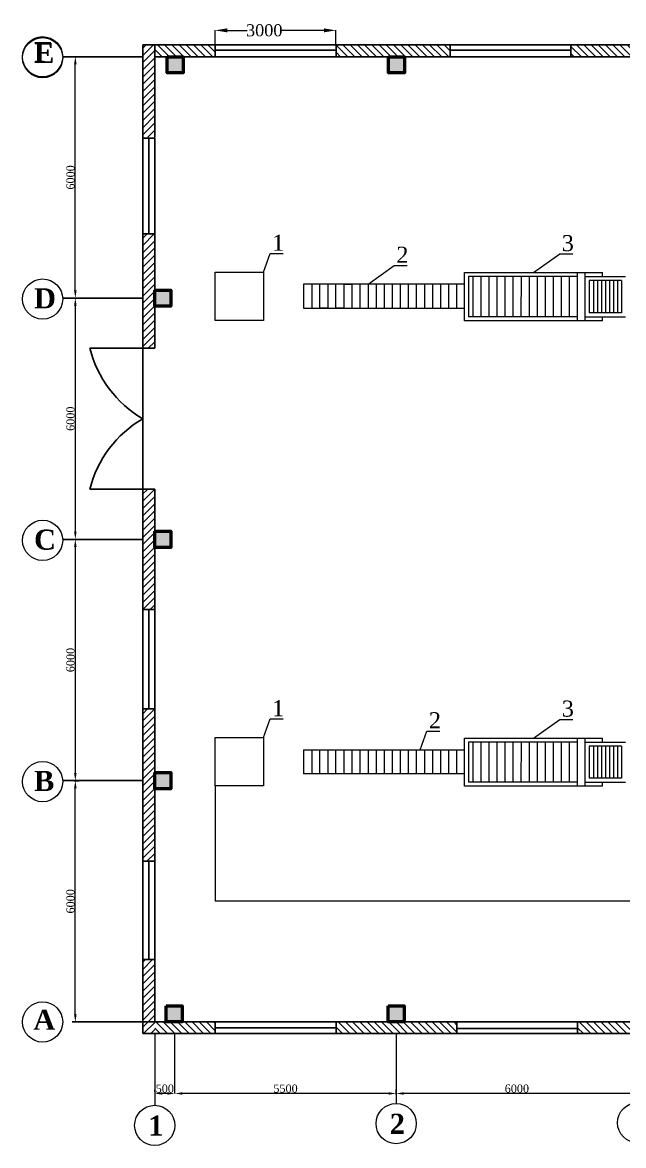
# Model space of a CAD drawing. Header units: inches. Extents: x -4475333 to 345677417, y -211198149 to 2125895.
# Drawn here: x -1902522 to -1887585, y 1335810 to 1363734 of the extents above; entities that cross this region are included whole.
import ezdxf

# ---------------------------------------------------------------- set-up
doc = ezdxf.new("R2010")
doc.units = ezdxf.units.IN
doc.header["$LTSCALE"] = 150
doc.header["$MEASUREMENT"] = 0
for name, color, linetype, lineweight in [('1. N thuong', 255, 'Continuous', 0), ('chuthichso', 8, 'Continuous', 0), ('cot', 2, 'Continuous', 50), ('KHUNG BVE', 7, 'Continuous', 0), ('NHA XUONG', 80, 'Continuous', 50)]:
    doc.layers.add(name, color=color, linetype=linetype, lineweight=lineweight)
for name, color, linetype in [('12132', 7, 'Continuous'), ('132132', 7, 'Continuous'), ('BUOC COT', 7, 'Continuous'), ('MATCAT', 132, 'Continuous')]:
    doc.layers.add(name, color=color, linetype=linetype)
doc.styles.add('1', font='times.ttf')
doc.styles.add('CHU DAM', font='arialbd.ttf', dxfattribs={"height": 200})
doc.styles.add('KICHTHUOC', font='times.ttf')
doc.styles.get("Standard").update_dxf_attribs({"font": 'times.ttf', "height": 100})
doc.dimstyles.new('75', dxfattribs={"dimtxt": 200, "dimasz": 188, "dimexe": 94, "dimexo": 47, "dimgap": 20, "dimtad": 1, "dimtoh": 1, "dimdec": 0, "dimtxsty": '1', "dimcen": 2.5, "dimclrt": 256, "dimadec": 0, "dimazin": 0, "dimtfac": 1, "dimtdec": 0, "dimtix": 1, "dimtmove": 0, "dimatfit": 2, "dimfxl": 1, "dimlwd": 9, "dimlwe": 9, "dimarcsym": 0})
doc.dimstyles.new('KICH THUOC HANG', dxfattribs={"dimtxt": 300, "dimasz": 300, "dimexe": 1.25, "dimexo": 0.625, "dimtad": 0, "dimtoh": 1, "dimdec": 0, "dimtxsty": 'KICHTHUOC', "dimcen": 2.5, "dimclrd": 256, "dimclre": 256, "dimclrt": 256, "dimadec": 0, "dimazin": 0, "dimtfac": 1, "dimtdec": 0, "dimtmove": 0, "dimatfit": 3, "dimldrblk": 'OBLIQUE', "dimfxl": 1, "dimlwd": 13, "dimlwe": 13, "dimarcsym": 1})

# ---------------------------------------------------------------- blocks, each defined once
blk = doc.blocks.new('*D162')
at = {"layer": '132132', "color": 0, "lineweight": 9, "ltscale": 3, "transparency": 16777216}
for p, q in [((-1901162, 1344882), (-1901115, 1344882)), ((-1901209, 1339070), (-1901209, 1344694)), ((-1901241, 1338882), (-1901115, 1338882))]:
    blk.add_line(p, q, dxfattribs=at)
at = {"layer": '132132', "color": 0, "lineweight": 0, "ltscale": 3, "transparency": 16777216}
for points in [[(-1901240, 1344694), (-1901177, 1344694), (-1901209, 1344882)], [(-1901240, 1339070), (-1901177, 1339070), (-1901209, 1338882)]]:
    blk.add_solid(points, dxfattribs=at)
at = {"layer": 'Defpoints', "color": 0, "lineweight": 0, "ltscale": 3, "transparency": 16777216}
for p in [(-1901209, 1344882), (-1901209, 1344882), (-1901288, 1338882)]:
    blk.add_point(p, dxfattribs=at)
at = {"layer": '132132', "lineweight": 9, "ltscale": 3, "transparency": 16777216, "insert": (-1901330, 1341882), "char_height": 200, "attachment_point": 5, "rotation": 90, "style": '1'}
blk.add_mtext('6000', dxfattribs=at)
blk = doc.blocks.new('*D165')
at = {"layer": '132132', "color": 0, "lineweight": 9, "ltscale": 3, "transparency": 16777216}
for p, q in [((-1893235, 1337152), (-1893235, 1337199)), ((-1887423, 1337105), (-1893047, 1337105)), ((-1887235, 1337152), (-1887235, 1337199))]:
    blk.add_line(p, q, dxfattribs=at)
at = {"layer": '132132', "color": 0, "lineweight": 0, "ltscale": 3, "transparency": 16777216}
for points in [[(-1893047, 1337136), (-1893047, 1337073), (-1893235, 1337105)], [(-1887423, 1337136), (-1887423, 1337073), (-1887235, 1337105)]]:
    blk.add_solid(points, dxfattribs=at)
at = {"layer": 'Defpoints', "color": 0, "lineweight": 0, "ltscale": 3, "transparency": 16777216}
for p in [(-1893235, 1337105), (-1893235, 1337105), (-1887235, 1337105)]:
    blk.add_point(p, dxfattribs=at)
at = {"layer": '132132', "lineweight": 9, "ltscale": 3, "transparency": 16777216, "insert": (-1890235, 1337226), "char_height": 200, "attachment_point": 5, "style": '1'}
blk.add_mtext('6000', dxfattribs=at)
blk = doc.blocks.new('*D166')
at = {"layer": '132132', "color": 0, "lineweight": 9, "ltscale": 3, "transparency": 16777216}
for p, q in [((-1899235, 1337152), (-1899235, 1337199)), ((-1898923, 1337105), (-1899047, 1337105)), ((-1898735, 1337152), (-1898735, 1337199))]:
    blk.add_line(p, q, dxfattribs=at)
at = {"layer": '132132', "color": 0, "lineweight": 0, "ltscale": 3, "transparency": 16777216}
for points in [[(-1899047, 1337136), (-1899047, 1337073), (-1899235, 1337105)], [(-1898923, 1337136), (-1898923, 1337073), (-1898735, 1337105)]]:
    blk.add_solid(points, dxfattribs=at)
at = {"layer": 'Defpoints', "color": 0, "lineweight": 0, "ltscale": 3, "transparency": 16777216}
for p in [(-1899235, 1337105), (-1899235, 1337105), (-1898735, 1337105)]:
    blk.add_point(p, dxfattribs=at)
at = {"layer": '132132', "lineweight": 9, "ltscale": 3, "transparency": 16777216, "insert": (-1898985, 1337226), "char_height": 200, "attachment_point": 5, "style": '1'}
blk.add_mtext('500', dxfattribs=at)
blk = doc.blocks.new('*D167')
at = {"layer": '132132', "color": 0, "lineweight": 9, "ltscale": 3, "transparency": 16777216}
for p, q in [((-1898735, 1337152), (-1898735, 1337199)), ((-1893423, 1337105), (-1898547, 1337105)), ((-1893235, 1337152), (-1893235, 1337199))]:
    blk.add_line(p, q, dxfattribs=at)
at = {"layer": '132132', "color": 0, "lineweight": 0, "ltscale": 3, "transparency": 16777216}
for points in [[(-1898547, 1337136), (-1898547, 1337073), (-1898735, 1337105)], [(-1893423, 1337136), (-1893423, 1337073), (-1893235, 1337105)]]:
    blk.add_solid(points, dxfattribs=at)
at = {"layer": 'Defpoints', "color": 0, "lineweight": 0, "ltscale": 3, "transparency": 16777216}
for p in [(-1898735, 1337105), (-1898735, 1337105), (-1893235, 1337105)]:
    blk.add_point(p, dxfattribs=at)
at = {"layer": '132132', "lineweight": 9, "ltscale": 3, "transparency": 16777216, "insert": (-1895985, 1337226), "char_height": 200, "attachment_point": 5, "style": '1'}
blk.add_mtext('5500', dxfattribs=at)
blk = doc.blocks.new('*D170')
at = {"layer": '132132', "color": 0, "lineweight": 9, "ltscale": 3, "transparency": 16777216}
for p, q in [((-1901161, 1350882), (-1901114, 1350882)), ((-1901208, 1345070), (-1901208, 1350694)), ((-1901241, 1344882), (-1901114, 1344882))]:
    blk.add_line(p, q, dxfattribs=at)
at = {"layer": '132132', "color": 0, "lineweight": 0, "ltscale": 3, "transparency": 16777216}
for points in [[(-1901240, 1350694), (-1901177, 1350694), (-1901208, 1350882)], [(-1901240, 1345070), (-1901177, 1345070), (-1901208, 1344882)]]:
    blk.add_solid(points, dxfattribs=at)
at = {"layer": 'Defpoints', "color": 0, "lineweight": 0, "ltscale": 3, "transparency": 16777216}
for p in [(-1901208, 1350882), (-1901208, 1350882), (-1901288, 1344882)]:
    blk.add_point(p, dxfattribs=at)
at = {"layer": '132132', "lineweight": 9, "ltscale": 3, "transparency": 16777216, "insert": (-1901330, 1347882), "char_height": 200, "attachment_point": 5, "rotation": 90, "style": '1'}
blk.add_mtext('6000', dxfattribs=at)
blk = doc.blocks.new('*D171')
at = {"layer": '132132', "color": 0, "lineweight": 9, "ltscale": 3, "transparency": 16777216}
for p, q in [((-1901161, 1356882), (-1901114, 1356882)), ((-1901208, 1351070), (-1901208, 1356694)), ((-1901241, 1350882), (-1901114, 1350882))]:
    blk.add_line(p, q, dxfattribs=at)
at = {"layer": '132132', "color": 0, "lineweight": 0, "ltscale": 3, "transparency": 16777216}
for points in [[(-1901240, 1356694), (-1901177, 1356694), (-1901208, 1356882)], [(-1901240, 1351070), (-1901177, 1351070), (-1901208, 1350882)]]:
    blk.add_solid(points, dxfattribs=at)
at = {"layer": 'Defpoints', "color": 0, "lineweight": 0, "ltscale": 3, "transparency": 16777216}
for p in [(-1901208, 1356882), (-1901208, 1356882), (-1901288, 1350882)]:
    blk.add_point(p, dxfattribs=at)
at = {"layer": '132132', "lineweight": 9, "ltscale": 3, "transparency": 16777216, "insert": (-1901330, 1353882), "char_height": 200, "attachment_point": 5, "rotation": 90, "style": '1'}
blk.add_mtext('6000', dxfattribs=at)
blk = doc.blocks.new('*D172')
at = {"layer": '132132', "color": 0, "lineweight": 9, "ltscale": 3, "transparency": 16777216}
for p, q in [((-1901162, 1362882), (-1901115, 1362882)), ((-1901209, 1357070), (-1901209, 1362694)), ((-1901241, 1356882), (-1901115, 1356882))]:
    blk.add_line(p, q, dxfattribs=at)
at = {"layer": '132132', "color": 0, "lineweight": 0, "ltscale": 3, "transparency": 16777216}
for points in [[(-1901240, 1362694), (-1901177, 1362694), (-1901209, 1362882)], [(-1901240, 1357070), (-1901177, 1357070), (-1901209, 1356882)]]:
    blk.add_solid(points, dxfattribs=at)
at = {"layer": 'Defpoints', "color": 0, "lineweight": 0, "ltscale": 3, "transparency": 16777216}
for p in [(-1901209, 1362882), (-1901209, 1362882), (-1901288, 1356882)]:
    blk.add_point(p, dxfattribs=at)
at = {"layer": '132132', "lineweight": 9, "ltscale": 3, "transparency": 16777216, "insert": (-1901330, 1359882), "char_height": 200, "attachment_point": 5, "rotation": 90, "style": '1'}
blk.add_mtext('6000', dxfattribs=at)
blk = doc.blocks.new('*D178')
at = {"layer": '132132', "lineweight": 13, "transparency": 16777216}
for p, q in [((-1897731, 1363181), (-1897731, 1363539)), ((-1897431, 1363538), (-1896941, 1363538)), ((-1895031, 1363538), (-1896088, 1363538)), ((-1894731, 1363181), (-1894731, 1363539))]:
    blk.add_line(p, q, dxfattribs=at)
at = {"layer": '132132', "lineweight": 0, "transparency": 16777216}
for points in [[(-1897431, 1363588), (-1897431, 1363488), (-1897731, 1363538)], [(-1895031, 1363588), (-1895031, 1363488), (-1894731, 1363538)]]:
    blk.add_solid(points, dxfattribs=at)
at = {"layer": 'Defpoints', "color": 0, "lineweight": 0, "transparency": 16777216}
for p in [(-1894731, 1363538), (-1897731, 1363181), (-1894731, 1363181)]:
    blk.add_point(p, dxfattribs=at)
at = {"layer": '132132', "lineweight": 9, "transparency": 16777216, "insert": (-1896514, 1363538), "char_height": 300, "attachment_point": 5, "style": 'KICHTHUOC'}
blk.add_mtext('3000', dxfattribs=at)
blk = doc.blocks.new('_Oblique')
at = {"color": 0, "linetype": 'ByBlock', "lineweight": -2}
blk.add_line((-0.5, -0.5), (0.5, 0.5), dxfattribs=at)

msp = doc.modelspace()

# ---------------------------------------------------------------- hatches: boundary and pattern name
at = {"layer": '12132', "lineweight": 5}
h = msp.add_hatch(dxfattribs=at)
h.set_pattern_fill('ANSI31', color=3, scale=40, style=0)
h.set_pattern_definition([(45, (-5149791.03, 1302264.45), (-89.802561, 89.802561), [])])
h.paths.add_polyline_path([(-1899234.9, 1362326.8), (-1899234.9, 1363180.5), (-1899530.6, 1363181), (-1899533.5, 1362826.8), (-1899533.5, 1360882.3), (-1899234.9, 1360882.3)])
h = msp.add_hatch(dxfattribs=at)
h.set_pattern_fill('ANSI31', color=3, scale=40, angle=-90, style=0)
h.set_pattern_definition([(315, (-1958859.7, 4589129.8), (89.802561, 89.802561), [])])
h.paths.add_polyline_path([(-1898797.4, 1363180.7), (-1897730.5, 1363180.7), (-1897730.5, 1362882.2), (-1898297.4, 1362882.2), (-1899224, 1362882.2), (-1899224, 1363180.7)])
h = msp.add_hatch(dxfattribs=at)
h.set_pattern_fill('ANSI31', color=3, scale=40, angle=-90, style=0)
h.set_pattern_definition([(315, (-1953350.73, 4589129.8), (89.802561, 89.802561), [])])
h.paths.add_polyline_path([(-1893288.4, 1363180.7), (-1891891.3, 1363180.7), (-1891891.3, 1362882.2), (-1892788.4, 1362882.2), (-1894730.5, 1362882.2), (-1894730.5, 1363181.4)])
h = msp.add_hatch(dxfattribs=at)
h.set_pattern_fill('ANSI31', color=3, scale=40, angle=-90, style=0)
h.set_pattern_definition([(315, (-1947185.52, 4589129.8), (89.802561, 89.802561), [])])
h.paths.add_polyline_path([(-1887123.2, 1363180.7), (-1885726.1, 1363180.7), (-1885726.1, 1362882.2), (-1886623.2, 1362882.2), (-1888891.3, 1362882.2), (-1888891.3, 1363180.7)])
for points in [[(-1898525.7, 1362482.2), (-1898525.7, 1362882.2), (-1898925.7, 1362882.2), (-1898925.7, 1362482.2)], [(-1898525.7, 1362482.2), (-1898525.7, 1362882.2), (-1898925.7, 1362882.2), (-1898925.7, 1362482.2)], [(-1893026.1, 1362482.2), (-1893026.1, 1362882.2), (-1893426.1, 1362882.2), (-1893426.1, 1362482.2)], [(-1893026.1, 1362482.2), (-1893026.1, 1362882.2), (-1893426.1, 1362882.2), (-1893426.1, 1362482.2)], [(-1898834.9, 1356682.3), (-1898834.9, 1357082.3), (-1899234.9, 1357082.3), (-1899234.9, 1356682.3)], [(-1898834.9, 1350682.3), (-1898834.9, 1351082.3), (-1899234.9, 1351082.3), (-1899234.9, 1350682.3)], [(-1898834.9, 1344682.3), (-1898834.9, 1345082.3), (-1899234.9, 1345082.3), (-1899234.9, 1344682.3)], [(-1898553.2, 1338882.5), (-1898553.2, 1339282.5), (-1898953.2, 1339282.5), (-1898953.2, 1338882.5)], [(-1893034.9, 1338882.5), (-1893034.9, 1339282.5), (-1893434.9, 1339282.5), (-1893434.9, 1338882.5)]]:
    msp.add_hatch(color=7, dxfattribs=at).paths.add_polyline_path(points)
h = msp.add_hatch(dxfattribs=at)
h.set_pattern_fill('ANSI31', color=3, scale=40, style=0)
h.set_pattern_definition([(45, (-5149791.03, 1296819.99), (-89.802561, 89.802561), [])])
h.paths.add_polyline_path([(-1899234.9, 1356882.3), (-1899234.9, 1358475.6), (-1899533.5, 1358475.6), (-1899533.5, 1357382.3), (-1899533.5, 1355632.2), (-1899234.9, 1355632.2)])
h = msp.add_hatch(dxfattribs=at)
h.set_pattern_fill('ANSI31', color=3, scale=40, style=0)
h.set_pattern_definition([(45, (-5149791.03, 1290819.99), (-89.802561, 89.802561), [])])
h.paths.add_polyline_path([(-1899234.9, 1350882.3), (-1899234.9, 1352132.2), (-1899547.4, 1352132.2), (-1899533.5, 1351382.3), (-1899533.5, 1349138.8), (-1899234.9, 1349138.8)])
h = msp.add_hatch(dxfattribs=at)
h.set_pattern_fill('ANSI31', color=3, scale=40, style=0)
h.set_pattern_definition([(45, (-5149791.03, 1284819.99), (-89.802561, 89.802561), [])])
h.paths.add_polyline_path([(-1899234.9, 1344882.3), (-1899234.9, 1346665.1), (-1899533.5, 1346665.1), (-1899533.5, 1345382.3), (-1899533.5, 1342878.1), (-1899234.9, 1342878.1)])
h = msp.add_hatch(dxfattribs=at)
h.set_pattern_fill('ANSI31', color=3, scale=40, style=0)
h.set_pattern_definition([(45, (-5149791.03, 1278819.99), (-89.802561, 89.802561), [])])
h.paths.add_polyline_path([(-1899234.9, 1338882.3), (-1899234.9, 1340434.6), (-1899533.5, 1340434.6), (-1899533.5, 1339382.3), (-1899533.5, 1338592.8), (-1899234.9, 1338592.8)])
h = msp.add_hatch(dxfattribs=at)
h.set_pattern_fill('ANSI31', color=3, scale=40, angle=-90, style=0)
h.set_pattern_definition([(315, (-1958859.7, 4589040.3), (89.802561, 89.802561), [])])
h.paths.add_polyline_path([(-1898797.4, 1338592.8), (-1897730.5, 1338593.9), (-1897730.5, 1338881.4), (-1898297.4, 1338882.5), (-1899234.9, 1338882.5), (-1899224, 1338592.8)])
h = msp.add_hatch(dxfattribs=at)
h.set_pattern_fill('ANSI31', color=3, scale=40, angle=-90, style=0)
h.set_pattern_definition([(315, (-1953350.73, 4566329.87), (89.802561, 89.802561), [])])
h.paths.add_polyline_path([(-1893288.4, 1338592.8), (-1891726.1, 1338592.8), (-1891726.1, 1338882.3), (-1892788.4, 1338882.3), (-1894730.5, 1338882.5), (-1894730.5, 1338592.8)])
h = msp.add_hatch(dxfattribs=at)
h.set_pattern_fill('ANSI31', color=3, scale=40, angle=-90, style=0)
h.set_pattern_definition([(315, (-1947185.52, 4566329.87), (89.802561, 89.802561), [])])
h.paths.add_polyline_path([(-1887123.2, 1338592.8), (-1885726.1, 1338592.8), (-1885726.1, 1338882.5), (-1886623.2, 1338882.3), (-1888726.1, 1338882.3), (-1888726.1, 1338592.8)])

# ---------------------------------------------------------------- linework, layer by layer
at = {"color": 3}
for p, q in [((-1899533.6, 1362882.2), (-1899533.6, 1363180.7)), ((-1899533.6, 1363180.7), (-1899533.6, 1363180.7)), ((-1898725.7, 1363180.7), (-1899533.6, 1363180.7)), ((-1899533.6, 1363180.7), (-1885726.1, 1363180.7)), ((-1899533.5, 1363180.8), (-1899533.5, 1361160.1)), ((-1899533.5, 1363180.8), (-1899533.5, 1361382.3)), ((-1899234.9, 1361160.1), (-1899234.9, 1363180.8)), ((-1898916.8, 1363180.7), (-1898725.7, 1363180.7)), ((-1898916.8, 1363180.7), (-1898725.7, 1363180.7)), ((-1885726.1, 1363180.7), (-1898725.7, 1363180.7)), ((-1897730.5, 1362882.2), (-1897730.5, 1363180.7)), ((-1897730.5, 1363180.7), (-1894730.5, 1363180.7)), ((-1894730.5, 1363041.7), (-1897730.5, 1363041.7)), ((-1894730.5, 1363180.7), (-1894730.5, 1362882.2)), ((-1891891.3, 1362882.2), (-1891891.3, 1363180.7)), ((-1891891.3, 1363180.7), (-1888891.3, 1363180.7)), ((-1888891.3, 1363041.7), (-1891891.3, 1363041.7)), ((-1889863.5, 1363180.7), (-1887913.5, 1363180.7)), ((-1888891.3, 1363180.7), (-1888891.3, 1362882.2)), ((-1888726.1, 1363180.7), (-1885726.1, 1363180.7)), ((-1899533.5, 1362789), (-1899533.5, 1361160.1)), ((-1899234.9, 1361382.3), (-1899234.9, 1362882.3)), ((-1899234.9, 1362882.3), (-1899234.9, 1361160.1)), ((-1898725.7, 1362882.2), (-1899234.9, 1362882.2)), ((-1898734.9, 1362882.2), (-1899234.9, 1362882.2)), ((-1899234.9, 1362789), (-1899234.9, 1361160.1)), ((-1898753.2, 1362882.2), (-1898953.3, 1362882.2)), ((-1898944.3, 1362882.2), (-1897805.8, 1362882.2)), ((-1898944.3, 1362882.2), (-1897805.8, 1362882.2)), ((-1898726.1, 1362882.2), (-1897805.8, 1362882.2)), ((-1898535.1, 1362882.2), (-1898335.1, 1362882.2)), ((-1894805.8, 1362882.2), (-1897805.8, 1362882.2)), ((-1894730.5, 1362882.2), (-1897730.5, 1362882.2)), ((-1894805.8, 1362882.2), (-1887226.1, 1362882.2)), ((-1894805.8, 1362882.2), (-1887226.1, 1362882.2)), ((-1894805.8, 1362882.2), (-1893226.1, 1362882.2)), ((-1894805.8, 1362882.2), (-1891976.1, 1362882.2)), ((-1891235.1, 1362882.2), (-1894565.3, 1362882.2)), ((-1893830.9, 1362882.2), (-1893630.9, 1362882.2)), ((-1893426.1, 1362882.2), (-1893626.1, 1362882.2)), ((-1893226.1, 1362882.2), (-1887726.1, 1362882.2)), ((-1892935.1, 1362882.2), (-1893135.1, 1362882.2)), ((-1888976.1, 1362882.2), (-1891976.1, 1362882.2)), ((-1891976.1, 1362882.2), (-1891976.1, 1362882.2)), ((-1888891.3, 1362882.2), (-1891891.3, 1362882.2)), ((-1889476.1, 1362882.2), (-1891476.1, 1362882.2)), ((-1890983.9, 1362882.2), (-1890783.9, 1362882.2)), ((-1890563.4, 1362882.2), (-1890563.4, 1362882.2)), ((-1888613.5, 1362882.2), (-1889863.5, 1362882.2)), ((-1887726.1, 1362882.2), (-1889476.1, 1362882.2)), ((-1888613.5, 1362882.2), (-1888113.5, 1362882.2)), ((-1888313.5, 1362882.2), (-1888513.5, 1362882.2)), ((-1887913.5, 1362882.2), (-1888113.5, 1362882.2)), ((-1899533.5, 1361382.3), (-1899533.5, 1360860.1)), ((-1899234.9, 1361382.3), (-1899234.9, 1360882.3)), ((-1899234.9, 1361382.3), (-1899234.9, 1361382.3)), ((-1899533.5, 1358475.6), (-1899533.5, 1355632.2)), ((-1899533.5, 1358475.6), (-1899234.9, 1358475.6)), ((-1899234.9, 1358475.6), (-1899234.9, 1355632.2)), ((-1899533.5, 1355632.2), (-1900847.9, 1355632.2)), ((-1899234.9, 1355632.2), (-1899533.5, 1355632.2)), ((-1899533.5, 1352132.2), (-1900847.9, 1352132.2)), ((-1899533.5, 1352132.2), (-1899533.5, 1349138.8)), ((-1899533.5, 1352132.2), (-1899234.9, 1352132.2)), ((-1899234.9, 1352132.2), (-1899234.9, 1349138.8)), ((-1899234.9, 1350882.3), (-1899234.9, 1349138.8)), ((-1899533.6, 1346665.1), (-1899533.6, 1338792.8)), ((-1899533.5, 1346665.1), (-1899234.9, 1346665.1)), ((-1899234.9, 1346665.1), (-1899234.9, 1342878.1)), ((-1899234.9, 1344882.3), (-1899234.9, 1342878.1)), ((-1899234.9, 1344682.3), (-1899234.9, 1340501.8)), ((-1899234.9, 1343836), (-1899234.9, 1343131.8)), ((-1899234.9, 1343023.5), (-1899234.9, 1343023.5)), ((-1899234.9, 1342878.1), (-1899234.9, 1342878.1)), ((-1899533.6, 1340382.3), (-1899533.6, 1338592.8)), ((-1899234.9, 1340382.3), (-1899234.9, 1340501.8)), ((-1899234.9, 1340382.3), (-1899234.9, 1338882.5)), ((-1899234.9, 1340382.3), (-1899234.9, 1340382.3)), ((-1899234.9, 1340382.3), (-1899234.9, 1338882.5)), ((-1899533.6, 1338792.8), (-1899533.6, 1338592.8)), ((-1898725.7, 1338882.5), (-1899234.9, 1338882.5)), ((-1898734.9, 1338882.5), (-1899234.9, 1338882.5)), ((-1898753.2, 1338882.5), (-1898953.3, 1338882.5)), ((-1898944.3, 1338882.5), (-1897805.8, 1338882.5)), ((-1898944.3, 1338882.5), (-1897805.8, 1338882.5)), ((-1898726.1, 1338882.5), (-1897805.8, 1338882.5)), ((-1898535.1, 1338882.5), (-1898335.1, 1338882.5)), ((-1894805.8, 1338882.5), (-1897805.8, 1338882.5)), ((-1894730.5, 1338882.5), (-1897730.5, 1338882.5)), ((-1897730.5, 1338882.5), (-1897730.5, 1338592.8)), ((-1894730.5, 1338737.6), (-1897730.5, 1338737.6)), ((-1894805.8, 1338882.5), (-1893226.1, 1338882.5)), ((-1894730.5, 1338592.8), (-1894730.5, 1338882.5)), ((-1887426.1, 1338882.5), (-1894730.5, 1338882.5)), ((-1893830.9, 1338882.5), (-1893630.9, 1338882.5)), ((-1893426.1, 1338882.5), (-1893626.1, 1338882.5)), ((-1892935.1, 1338882.5), (-1893135.1, 1338882.5)), ((-1891726.1, 1338882.3), (-1891726.1, 1338592.8)), ((-1888726.1, 1338722.9), (-1891726.1, 1338722.9)), ((-1888726.1, 1338592.8), (-1888726.1, 1338882.3)), ((-1899533.6, 1338592.8), (-1899533.6, 1338592.8)), ((-1898725.7, 1338592.8), (-1899533.6, 1338592.8)), ((-1899533.6, 1338592.8), (-1885726.1, 1338592.8)), ((-1898916.8, 1338592.8), (-1898725.7, 1338592.8)), ((-1898916.8, 1338592.8), (-1898725.7, 1338592.8)), ((-1885726.1, 1338592.8), (-1898725.7, 1338592.8)), ((-1897730.5, 1338592.8), (-1894730.5, 1338592.8)), ((-1888560.9, 1338592.8), (-1885726.1, 1338592.8))]:
    msp.add_line(p, q, dxfattribs=at)
at = {"linetype": 'ByBlock'}
for p, q in [((-1899533.5, 1362882.3), (-1901522.2, 1362882.3)), ((-1899533.5, 1362882.1), (-1901522.2, 1362882.3)), ((-1899533.5, 1362882), (-1901522.2, 1362882)), ((-1899533.5, 1356882.1), (-1901522.2, 1356882.1)), ((-1899533.5, 1350882.2), (-1901522.2, 1350882.2)), ((-1899533.5, 1344882.3), (-1901522.2, 1344882.3))]:
    msp.add_line(p, q, dxfattribs=at)
at = {"color": 7}
for p, q in [((-1898525.7, 1362682.2), (-1898525.7, 1362482.2)), ((-1893026.1, 1362682.2), (-1893026.1, 1362482.2)), ((-1899234.9, 1344882.3), (-1899234.9, 1344682.3)), ((-1899234.9, 1344682.3), (-1899234.9, 1344482.3))]:
    msp.add_line(p, q, dxfattribs=at)
for p, q in [((-1899533.5, 1355632.2), (-1899533.5, 1352132.2)), ((-1901287.8, 1338882.5), (-1899234.9, 1338882.5))]:
    msp.add_line(p, q)
at = {"color": 3}
for points in [[(-1899533.9, 1360860.1), (-1899235.3, 1360860.1)], [(-1899234.9, 1346665.1), (-1899234.9, 1344882.3)]]:
    msp.add_lwpolyline(points, dxfattribs=at)
for points in [[(-1899533.5, 1360860.1), (-1899234.9, 1360860.1), (-1899234.9, 1358475.6), (-1899533.5, 1358475.6)], [(-1899384.2, 1360860.1), (-1899384.2, 1360860.1), (-1899384.2, 1358475.6), (-1899384.2, 1358475.6)], [(-1899533.5, 1349138.8), (-1899234.9, 1349138.8), (-1899234.9, 1346665.1), (-1899533.5, 1346665.1)], [(-1899384.2, 1349138.8), (-1899384.2, 1349138.8), (-1899384.2, 1346665.1), (-1899384.2, 1346665.1)], [(-1899533.5, 1342878.1), (-1899234.9, 1342878.1), (-1899234.9, 1340434.6), (-1899533.5, 1340434.6)], [(-1899383.7, 1342878.1), (-1899383.7, 1342878.1), (-1899383.7, 1340434.6), (-1899383.7, 1340434.6)]]:
    msp.add_lwpolyline(points, close=True, dxfattribs=at)
for centre, start, end in [((-1898099.1, 1356328.3), 194.20907, 239.61089), ((-1898099.1, 1351436.2), 120.38911, 165.79093)]:
    msp.add_arc(centre, 2835.6, start, end, dxfattribs=at)
at = {"layer": '1. N thuong', "lineweight": 0}
for p, q in [((-1897734.9, 1357527.4), (-1896534.9, 1357527.4)), ((-1897734.9, 1356327.4), (-1897734.9, 1357527.4)), ((-1896534.9, 1357527.4), (-1896534.9, 1356327.4)), ((-1891534.9, 1356317.9), (-1891534.9, 1357517.9)), ((-1891534.9, 1357517.9), (-1888110.9, 1357517.9)), ((-1891534.9, 1357517.9), (-1891434.9, 1357517.9)), ((-1891434.9, 1357417.8), (-1891434.9, 1356417.9)), ((-1888724.4, 1357414.8), (-1891434.9, 1357417.8)), ((-1891325, 1356420.6), (-1891323.9, 1357417.6)), ((-1891125, 1356417.9), (-1891123.9, 1357414.9)), ((-1890925, 1356417.9), (-1890923.9, 1357414.9)), ((-1890725, 1356417.9), (-1890723.9, 1357414.9)), ((-1890525, 1356417.9), (-1890523.9, 1357414.9)), ((-1890325, 1356417.9), (-1890323.9, 1357414.9)), ((-1890125, 1356417.9), (-1890123.9, 1357414.9)), ((-1889925, 1356417.9), (-1889923.9, 1357414.9)), ((-1889725, 1356417.9), (-1889723.9, 1357414.9)), ((-1889525, 1356418.6), (-1889523.9, 1357415.5)), ((-1889325, 1356417.9), (-1889323.9, 1357414.9)), ((-1889125, 1356417.9), (-1889123.9, 1357414.9)), ((-1888925, 1356417.9), (-1888923.9, 1357414.9)), ((-1888725, 1356317.9), (-1888725, 1357517.9)), ((-1888534.9, 1356317.9), (-1888534.9, 1357517.9)), ((-1888534.9, 1357417.9), (-1887534.9, 1357417.9)), ((-1888110.9, 1357417.9), (-1888110.9, 1357517.9)), ((-1891534.9, 1357227.4), (-1895534.9, 1357227.4)), ((-1895534.9, 1357227.4), (-1895534.9, 1356627.4)), ((-1895144.9, 1357227.4), (-1895344.9, 1357227.4)), ((-1895334.9, 1357227.4), (-1895334.9, 1356627.4)), ((-1895134.9, 1356627.4), (-1895134.9, 1357227.4)), ((-1894744.9, 1357227.4), (-1894944.9, 1357227.4)), ((-1894934.9, 1357227.4), (-1894934.9, 1356627.4)), ((-1894734.9, 1356627.4), (-1894734.9, 1357227.4)), ((-1894534.9, 1357227.4), (-1894634.9, 1357227.4)), ((-1891534.9, 1357227.4), (-1894534.9, 1357227.4)), ((-1894534.9, 1357227.4), (-1894534.9, 1356627.4)), ((-1894534.9, 1357227.4), (-1894334.9, 1357227.4)), ((-1894334.9, 1357227.4), (-1894334.9, 1356627.4)), ((-1894134.9, 1357227.4), (-1894134.9, 1356627.4)), ((-1893934.9, 1357227.4), (-1893934.9, 1356627.4)), ((-1893734.9, 1357227.4), (-1893734.9, 1356627.4)), ((-1893534.9, 1357227.4), (-1893534.9, 1356627.4)), ((-1893334.9, 1357227.4), (-1893334.9, 1356627.4)), ((-1893134.9, 1357227.4), (-1893134.9, 1356627.4)), ((-1892934.9, 1357227.4), (-1892934.9, 1356627.4)), ((-1892734.9, 1357227.4), (-1892734.9, 1356627.4)), ((-1892534.9, 1357227.4), (-1892534.9, 1356627.4)), ((-1892334.9, 1357227.4), (-1892334.9, 1356627.4)), ((-1892134.9, 1357227.4), (-1892134.9, 1356627.4)), ((-1891934.9, 1357227.4), (-1891934.9, 1356627.4)), ((-1891734.9, 1357227.4), (-1891734.9, 1356627.4)), ((-1887634.9, 1357317.9), (-1888434.9, 1357317.9)), ((-1888434.9, 1357317.9), (-1888434.9, 1356517.9)), ((-1888334.9, 1357317.9), (-1888334.9, 1356517.9)), ((-1888234.9, 1357317.9), (-1888234.9, 1356517.9)), ((-1888134.9, 1357317.9), (-1888134.9, 1356517.9)), ((-1888034.9, 1357317.9), (-1888034.9, 1356517.9)), ((-1887934.9, 1357317.9), (-1887934.9, 1356517.9)), ((-1887834.9, 1357317.9), (-1887834.9, 1356517.9)), ((-1887734.9, 1357317.9), (-1887734.9, 1356517.9)), ((-1887634.9, 1357317.9), (-1887634.9, 1356517.9)), ((-1891534.9, 1356317.9), (-1891534.9, 1356917.9)), ((-1895534.9, 1356627.4), (-1891534.9, 1356627.4)), ((-1894944.9, 1356627.4), (-1895144.9, 1356627.4)), ((-1894544.9, 1356627.4), (-1894744.9, 1356627.4)), ((-1894544.9, 1356627.4), (-1894544.9, 1356627.4)), ((-1894534.9, 1356627.4), (-1891534.9, 1356627.4)), ((-1896534.9, 1356327.4), (-1897734.9, 1356327.4)), ((-1888110.9, 1356317.9), (-1891534.9, 1356317.9)), ((-1888725, 1356417.9), (-1891434.9, 1356417.9)), ((-1888725, 1356417.9), (-1888825, 1356417.9)), ((-1888725, 1356317.9), (-1888725, 1356417.9)), ((-1888534.9, 1356417.9), (-1887534.9, 1356417.9)), ((-1887634.9, 1356517.9), (-1888434.9, 1356517.9)), ((-1888110.9, 1356317.9), (-1888110.9, 1356417.9)), ((-1897734.9, 1345952.5), (-1896534.9, 1345952.5)), ((-1897734.9, 1344752.5), (-1897734.9, 1345952.5)), ((-1896534.9, 1345952.5), (-1896534.9, 1344752.5)), ((-1891534.9, 1344743), (-1891534.9, 1345943)), ((-1891534.9, 1345943), (-1888110.9, 1345943)), ((-1891434.9, 1345842.9), (-1891434.9, 1344843)), ((-1888724.4, 1345839.8), (-1891434.9, 1345842.9)), ((-1891325, 1344845.7), (-1891323.9, 1345842.6)), ((-1891125, 1344843), (-1891123.9, 1345839.9)), ((-1890925, 1344843), (-1890923.9, 1345839.9)), ((-1890725, 1344843), (-1890723.9, 1345839.9)), ((-1890525, 1344843), (-1890523.9, 1345839.9)), ((-1890325, 1344843), (-1890323.9, 1345839.9)), ((-1890125, 1344843), (-1890123.9, 1345839.9)), ((-1889925, 1344843), (-1889923.9, 1345839.9)), ((-1889725, 1344843), (-1889723.9, 1345839.9)), ((-1889525, 1344843.7), (-1889523.9, 1345840.6)), ((-1889325, 1344843), (-1889323.9, 1345839.9)), ((-1889125, 1344843), (-1889123.9, 1345839.9)), ((-1888925, 1344843), (-1888923.9, 1345839.9)), ((-1888725, 1344743), (-1888725, 1345943)), ((-1888534.9, 1344743), (-1888534.9, 1345943)), ((-1888534.9, 1345843), (-1887534.9, 1345843)), ((-1887634.9, 1345743), (-1888434.9, 1345743)), ((-1888434.9, 1345743), (-1888434.9, 1344943)), ((-1888334.9, 1345743), (-1888334.9, 1344943)), ((-1888234.9, 1345743), (-1888234.9, 1344943)), ((-1888134.9, 1345743), (-1888134.9, 1344943)), ((-1888110.9, 1345843), (-1888110.9, 1345943)), ((-1888034.9, 1345743), (-1888034.9, 1344943)), ((-1887934.9, 1345743), (-1887934.9, 1344943)), ((-1887834.9, 1345743), (-1887834.9, 1344943)), ((-1887734.9, 1345743), (-1887734.9, 1344943)), ((-1887634.9, 1345743), (-1887634.9, 1344943)), ((-1895534.9, 1345652.5), (-1895534.9, 1345652.5)), ((-1895534.9, 1345652.5), (-1895534.9, 1345052.5)), ((-1895534.9, 1345652.5), (-1891534.9, 1345652.5)), ((-1895334.9, 1345652.5), (-1895334.9, 1345052.5)), ((-1895134.9, 1345052.5), (-1895134.9, 1345652.5)), ((-1894934.9, 1345652.5), (-1894934.9, 1345052.5)), ((-1894734.9, 1345052.5), (-1894734.9, 1345652.5)), ((-1894534.9, 1345652.5), (-1894534.9, 1345052.5)), ((-1894334.9, 1345652.5), (-1894334.9, 1345052.5)), ((-1894134.9, 1345652.5), (-1894134.9, 1345052.5)), ((-1893934.9, 1345652.5), (-1893934.9, 1345052.5)), ((-1893734.9, 1345652.5), (-1893734.9, 1345052.5)), ((-1893534.9, 1345652.5), (-1893534.9, 1345052.5)), ((-1893334.9, 1345652.5), (-1893334.9, 1345052.5)), ((-1893134.9, 1345652.5), (-1893134.9, 1345052.5)), ((-1892934.9, 1345652.5), (-1892934.9, 1345052.5)), ((-1892734.9, 1345652.5), (-1892734.9, 1345052.5)), ((-1892534.9, 1345652.5), (-1892534.9, 1345052.5)), ((-1892334.9, 1345652.5), (-1892334.9, 1345052.5)), ((-1892134.9, 1345652.5), (-1892134.9, 1345052.5)), ((-1891934.9, 1345652.5), (-1891934.9, 1345052.5)), ((-1891734.9, 1345652.5), (-1891734.9, 1345052.5)), ((-1891534.9, 1345052.5), (-1895534.9, 1345052.5)), ((-1894534.9, 1345052.5), (-1894534.9, 1345052.5)), ((-1887634.9, 1344943), (-1888434.9, 1344943)), ((-1896534.9, 1344752.5), (-1897734.9, 1344752.5)), ((-1888110.9, 1344743), (-1891534.9, 1344743)), ((-1888725, 1344843), (-1891434.9, 1344843)), ((-1888725, 1344743), (-1888725, 1344843)), ((-1888534.9, 1344843), (-1887534.9, 1344843)), ((-1888110.9, 1344743), (-1888110.9, 1344843))]:
    msp.add_line(p, q, dxfattribs=at)
at = {"layer": 'BUOC COT', "color": 7, "lineweight": 20, "ltscale": 10}
for p, q in [((-1899234.9, 1338592.8), (-1899234.9, 1336810)), ((-1898734.9, 1337104.7), (-1898734.9, 1338592.8)), ((-1893234.9, 1338592.8), (-1893234.9, 1336856))]:
    msp.add_line(p, q, dxfattribs=at)
at = {"layer": 'BUOC COT', "lineweight": 13, "ltscale": 10}
for centre in [(-1902022.2, 1362882.3), (-1902021.6, 1362857.6), (-1902021.6, 1362857.4), (-1902021.6, 1356857.5), (-1902021.6, 1350857.6), (-1902021.6, 1344857.6), (-1902022.2, 1338882.5), (-1899234.9, 1336310), (-1893234.9, 1336356), (-1887234.9, 1336376.5)]:
    msp.add_circle(centre, 500, dxfattribs=at)
at = {"layer": 'chuthichso', "lineweight": 0}
for p, q in [((-1896535, 1357527.4), (-1896369, 1357991.4)), ((-1896369, 1357991.4), (-1896046.1, 1357991.4)), ((-1889822.9, 1357517.9), (-1889170, 1357981.9)), ((-1889170, 1357981.9), (-1888847.2, 1357981.9)), ((-1893934.9, 1357227.4), (-1893282, 1357691.4)), ((-1893282, 1357691.4), (-1892959.2, 1357691.4)), ((-1896535, 1345952.5), (-1896369, 1346416.4)), ((-1896369, 1346416.4), (-1896046.1, 1346416.4)), ((-1889822.9, 1345943), (-1889170, 1346407)), ((-1889170, 1346407), (-1888847.2, 1346407)), ((-1892639.9, 1345652.5), (-1892473.9, 1346116.4)), ((-1892473.9, 1346116.4), (-1892151, 1346116.4))]:
    msp.add_line(p, q, dxfattribs=at)
at = {"layer": 'cot', "color": 7}
for points in [[(-1898925.7, 1362882.2), (-1898525.7, 1362882.2), (-1898525.7, 1362482.2), (-1898925.7, 1362482.2)], [(-1898925.7, 1362882.2), (-1898525.7, 1362882.2), (-1898525.7, 1362482.2), (-1898925.7, 1362482.2)], [(-1893426.1, 1362882.2), (-1893026.1, 1362882.2), (-1893026.1, 1362482.2), (-1893426.1, 1362482.2)], [(-1893426.1, 1362882.2), (-1893026.1, 1362882.2), (-1893026.1, 1362482.2), (-1893426.1, 1362482.2)], [(-1899234.9, 1357082.3), (-1898834.9, 1357082.3), (-1898834.9, 1356682.3), (-1899234.9, 1356682.3)], [(-1899234.9, 1351082.3), (-1898834.9, 1351082.3), (-1898834.9, 1350682.3), (-1899234.9, 1350682.3)], [(-1899234.9, 1345082.3), (-1898834.9, 1345082.3), (-1898834.9, 1344682.3), (-1899234.9, 1344682.3)], [(-1898953.2, 1339282.5), (-1898553.2, 1339282.5), (-1898553.2, 1338882.5), (-1898953.2, 1338882.5)], [(-1893434.9, 1339282.5), (-1893034.9, 1339282.5), (-1893034.9, 1338882.5), (-1893434.9, 1338882.5)]]:
    msp.add_lwpolyline(points, close=True, dxfattribs=at)
at = {"layer": 'KHUNG BVE', "lineweight": 0}
for p in [(-1897734.9, 1344752.5), (-1860463.6, 1341882.5)]:
    msp.add_line(p, (-1897734.9, 1341882.5), dxfattribs=at)
at = {"layer": 'MATCAT', "color": 3, "lineweight": 9, "ltscale": 3}
for p, q in [((-1899234.9, 1337137.9), (-1899234.9, 1337035.9)), ((-1893234.9, 1337081.9), (-1893234.9, 1337206.7))]:
    msp.add_line(p, q, dxfattribs=at)

# ---------------------------------------------------------------- texts
at = {"layer": '1. N thuong', "lineweight": 0, "char_height": 400, "width": 236.121, "attachment_point": 1}
for s, insert in [('1', (-1896318.6, 1358458.9)), ('3', (-1889120.5, 1358449.4)), ('2', (-1893232.5, 1358158.9)), ('1', (-1896318.6, 1346883.9)), ('3', (-1889120.5, 1346874.4)), ('2', (-1892423.6, 1346583.9))]:
    msp.add_mtext(s, dxfattribs=dict(at, insert=insert))
at = {"layer": 'NHA XUONG', "color": 50, "lineweight": 18, "ltscale": 10, "char_height": 500, "attachment_point": 1, "style": 'CHU DAM'}
for s, insert, width in [('{\\fTimes New Roman|b1|i0|c0|p18;F}', (-1902235.4, 1363248.8), 872.228), ('{\\fTimes New Roman|b1|i0|c0|p18;E}', (-1902234.8, 1363224.1), 872.228), ('{\\fTimes New Roman|b1|i0|c0|p18;D}', (-1902234.7, 1357125.5), 872.228), ('{\\fTimes New Roman|b1|i0|c0|p18;C}', (-1902234.7, 1351125.5), 872.228), ('{\\fTimes New Roman|b1|i0|c0|p18;B}', (-1902234.8, 1345125.6), 872.228), ('{\\fTimes New Roman|b1|i0|c0|p18;A}', (-1902252.8, 1339186.9), 872.228), ('{\\fTimes New Roman|b1|i0|c0|p18;1}', (-1899394.7, 1336554.8), 762.076), ('{\\fTimes New Roman|b1|i0|c0|p18;2}', (-1893394.7, 1336600.8), 762.076)]:
    msp.add_mtext(s, dxfattribs=dict(at, insert=insert, width=width))

# ---------------------------------------------------------------- dimensions: what is measured, and where the dimension line sits
at = {"layer": '132132', "lineweight": 9}
dim = msp.add_linear_dim(base=(-1894730.5, 1363537.6), p1=(-1897730.5, 1363180.7), p2=(-1894730.5, 1363180.7), dimstyle='KICH THUOC HANG', dxfattribs=at)
dim.commit()
dim.dimension.update_dxf_attribs({"geometry": '*D178', "text_midpoint": (-1896514.3, 1363537.6), "dimtype": 160})
at = {"layer": '132132', "color": 0, "lineweight": 9, "ltscale": 3}
for base, p1, p2, picture, middle in [((-1901208.5, 1362882), (-1901287.8, 1356882.2), (-1901208.5, 1362882), '*D172', (-1901330.2, 1359882.1)), ((-1901208.4, 1356882.1), (-1901287.8, 1350882.3), (-1901208.4, 1356882.1), '*D171', (-1901330.2, 1353882.2)), ((-1901208.5, 1350882.2), (-1901287.8, 1344882.4), (-1901208.5, 1350882.2), '*D170', (-1901330.2, 1347882.3)), ((-1901208.5, 1344882.3), (-1901287.8, 1338882.5), (-1901208.5, 1344882.3), '*D162', (-1901330.2, 1341882.4))]:
    dim = msp.add_linear_dim(base=base, p1=p1, p2=p2, angle=90, dimstyle='75', dxfattribs=at)
    dim.commit()
    dim.dimension.update_dxf_attribs({"geometry": picture, "text_midpoint": middle})
for base, p1, p2, picture, middle in [((-1899234.9, 1337104.7), (-1898734.9, 1337104.7), (-1899234.9, 1337104.7), '*D166', (-1898984.9, 1337226.4)), ((-1898734.9, 1337104.7), (-1893234.9, 1337104.7), (-1898734.9, 1337104.7), '*D167', (-1895984.9, 1337226.4)), ((-1893234.9, 1337104.7), (-1887234.9, 1337104.7), (-1893234.9, 1337104.7), '*D165', (-1890234.9, 1337226.4))]:
    dim = msp.add_linear_dim(base=base, p1=p1, p2=p2, dimstyle='75', dxfattribs=at)
    dim.commit()
    dim.dimension.update_dxf_attribs({"geometry": picture, "text_midpoint": middle})

doc.saveas('drawing.dxf')
